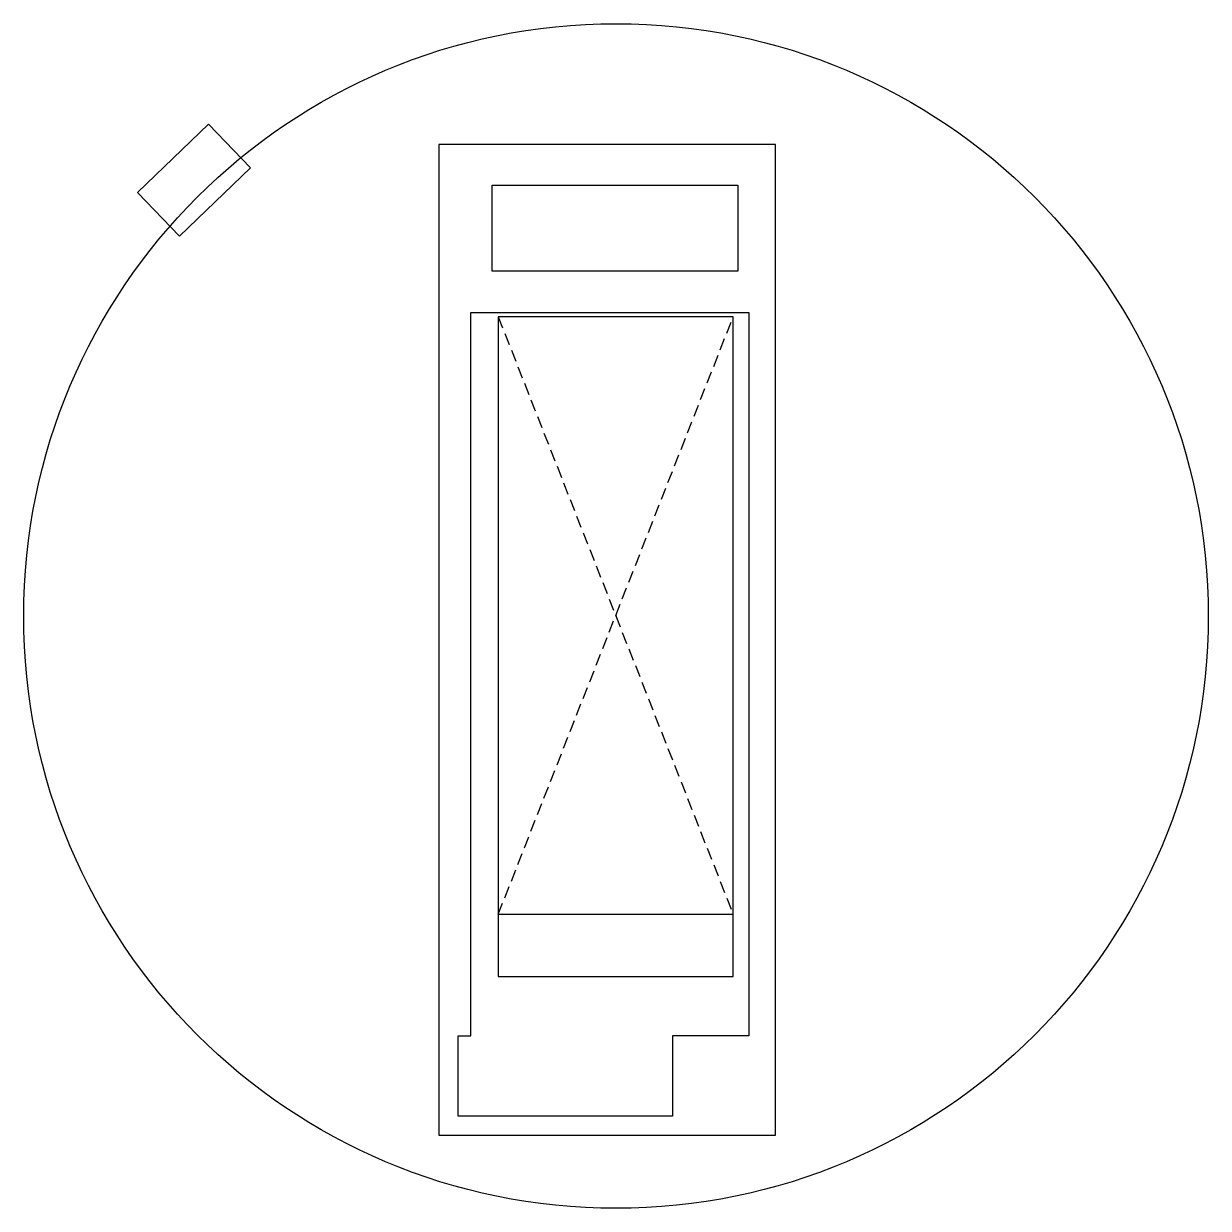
# Model space of a CAD drawing. Header units: millimetres. Extents: x -24.9 to 24.9, y -24.9 to 24.9.
import ezdxf

# ---------------------------------------------------------------- set-up
doc = ezdxf.new("R2010")
doc.units = ezdxf.units.MM
doc.linetypes.add('DASHED', pattern=[0.75, 0.5, -0.25])
doc.layers.get('0').update_dxf_attribs({"linetype": 'CONTINUOUS'})

msp = doc.modelspace()

# ---------------------------------------------------------------- linework, layer by layer
at = {"linetype": 'DASHED'}
for p, q in [((-4.948, 12.574), (4.923, -12.539)), ((-4.948, -12.539), (4.923, 12.574))]:
    msp.add_line(p, q, dxfattribs=at)
for points in [[(-17.133, 20.68), (-20.118, 17.797), (-18.348, 15.964), (-15.362, 18.847)], [(6.699, -21.825), (6.699, 19.816), (-7.454, 19.816), (-7.454, -21.825)], [(6.699, 19.816), (-7.454, 19.816), (-7.454, -21.825), (6.699, -21.825)], [(5.127, 18.106), (5.127, 14.5), (-5.2, 14.5), (-5.2, 18.106)], [(2.376, -17.643), (2.376, -21.031), (-6.639, -21.031), (-6.639, -17.643), (-6.107, -17.643), (-6.107, 12.754), (5.586, 12.754), (5.586, -17.643)], [(4.923, 12.574), (-4.948, 12.574), (-4.948, -15.158), (4.923, -15.158)], [(4.923, 12.574), (-4.948, 12.574), (-4.948, -12.539), (4.923, -12.539)]]:
    msp.add_lwpolyline(points, close=True)
msp.add_circle((0, 0), 24.9)
msp.add_point((0, 0))

doc.saveas('drawing.dxf')
